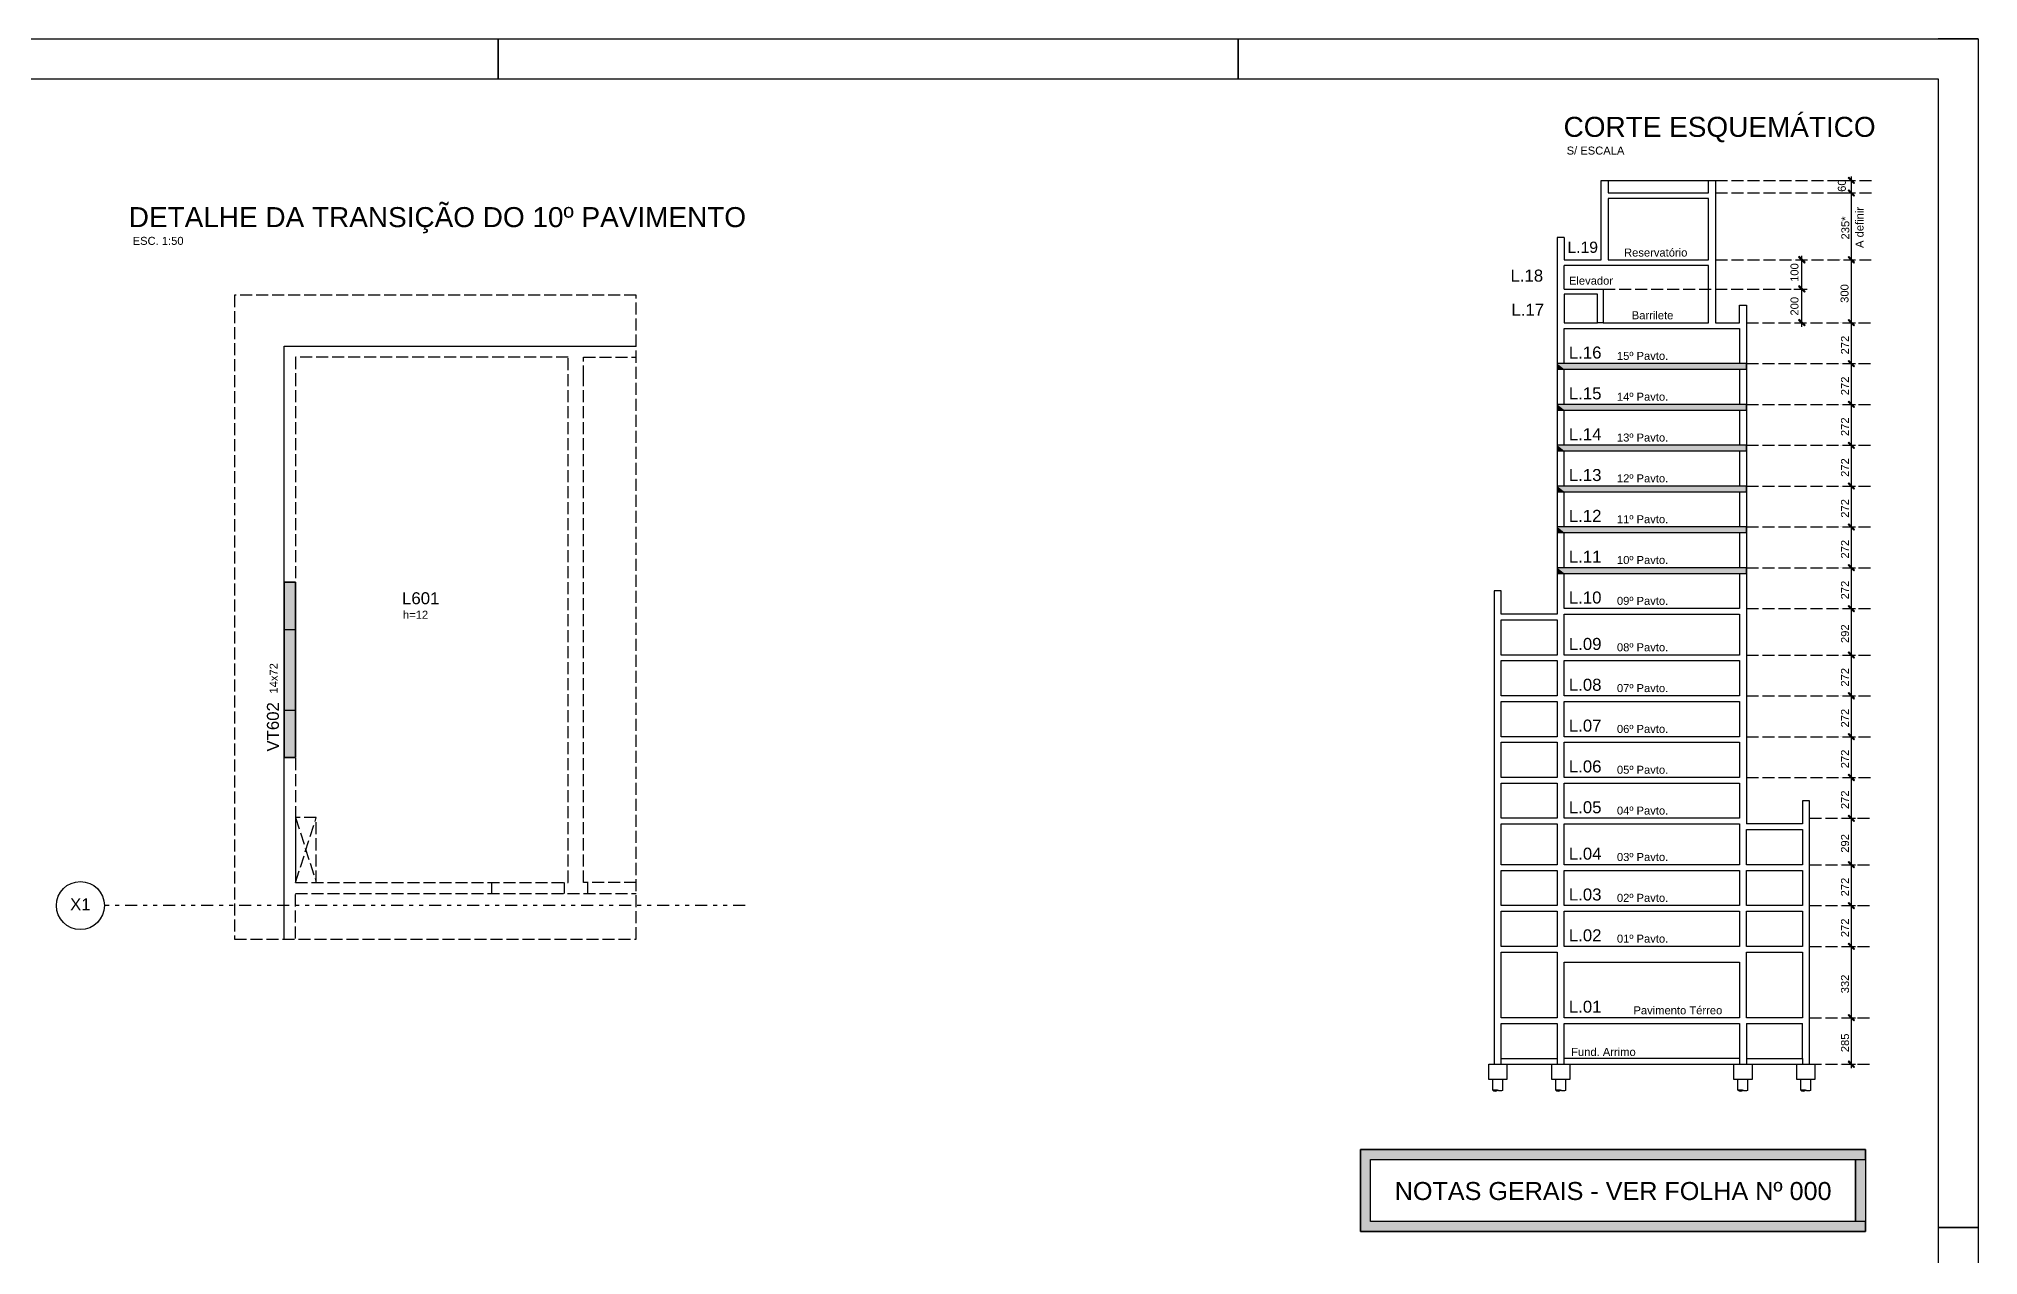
# Model space of a CAD drawing. Extents: x 0 to 95, y 0 to 59.4.
# Drawn here: x 46.52 to 95, y 29.01 to 59.4 of the extents above; entities that cross this region are included whole.
import ezdxf

# ---------------------------------------------------------------- set-up
doc = ezdxf.new("R2010")
doc.units = 0
doc.header["$MEASUREMENT"] = 0
doc.linetypes.add('ESTILO_TQS_0004', pattern=[1.09, 0.3, -0.15, 0.02, -0.15, 0.02, -0.15, 0.3])
doc.linetypes.add('ESTILO_TQS_0005', pattern=[0.4, 0.3, -0.1])
for name, color, linetype in [('1', 1, 'CONTINUOUS'), ('2', 2, 'CONTINUOUS'), ('3', 3, 'CONTINUOUS'), ('4', 4, 'CONTINUOUS'), ('41', 41, 'CONTINUOUS'), ('5', 5, 'CONTINUOUS'), ('7', 7, 'CONTINUOUS'), ('8', 8, 'CONTINUOUS')]:
    doc.layers.add(name, color=color, linetype=linetype)
doc.styles.add('TQS_ARIAL', font='arial.ttf')

msp = doc.modelspace()

# ---------------------------------------------------------------- linework, layer by layer
at = {"layer": '1', "linetype": 'Continuous'}
for p, q in [((85.754225, 55.861164), (88.254225, 55.861164)), ((91.55344, 55.861164), (91.930287, 55.861164)), ((91.830287, 55.450056), (91.830287, 55.961164)), ((91.443505, 55.550056), (91.930287, 55.550056)), ((91.786896, 55.550056), (91.930287, 55.550056)), ((91.830287, 53.777972), (91.830287, 55.650056)), ((90.477051, 53.877972), (90.69243, 53.877972)), ((90.59243, 53.046331), (90.59243, 53.977972)), ((91.6586, 53.877972), (91.930287, 53.877972)), ((91.661952, 53.877972), (91.930287, 53.877972)), ((91.830287, 52.204828), (91.830287, 53.977972)), ((90.391484, 53.146331), (90.69243, 53.146331)), ((90.420743, 53.146331), (90.69243, 53.146331)), ((90.59243, 52.204828), (90.59243, 53.246331)), ((91.830287, 51.184828), (91.830287, 52.404828)), ((90.420743, 52.304828), (90.69243, 52.304828)), ((91.6586, 52.304828), (91.930287, 52.304828)), ((91.6936, 52.304828), (91.930287, 52.304828)), ((91.6586, 51.284828), (91.930287, 51.284828)), ((91.6936, 51.284828), (91.930287, 51.284828)), ((91.830287, 50.164828), (91.830287, 51.384828)), ((91.6586, 50.264828), (91.930287, 50.264828)), ((91.6936, 50.264828), (91.930287, 50.264828)), ((91.830287, 49.144828), (91.830287, 50.364828)), ((91.6586, 49.244828), (91.930287, 49.244828)), ((91.6936, 49.244828), (91.930287, 49.244828)), ((91.830287, 48.124828), (91.830287, 49.344828)), ((91.6586, 48.224828), (91.930287, 48.224828)), ((91.6936, 48.224828), (91.930287, 48.224828)), ((91.830287, 47.104828), (91.830287, 48.324828)), ((91.6586, 47.204828), (91.930287, 47.204828)), ((91.6936, 47.204828), (91.930287, 47.204828)), ((91.830287, 46.084828), (91.830287, 47.304828)), ((91.6586, 46.184828), (91.930287, 46.184828)), ((91.6936, 46.184828), (91.930287, 46.184828)), ((91.830287, 45.064828), (91.830287, 46.284828)), ((91.6586, 45.164828), (91.930287, 45.164828)), ((91.6936, 45.164828), (91.930287, 45.164828)), ((91.830287, 43.904828), (91.830287, 45.264828)), ((91.6586, 44.004828), (91.930287, 44.004828)), ((91.6936, 44.004828), (91.930287, 44.004828)), ((91.830287, 42.884828), (91.830287, 44.104828)), ((91.6586, 42.984828), (91.930287, 42.984828)), ((91.6936, 42.984828), (91.930287, 42.984828)), ((91.830287, 41.864828), (91.830287, 43.084828)), ((91.6586, 41.964828), (91.930287, 41.964828)), ((91.6936, 41.964828), (91.930287, 41.964828)), ((91.830287, 40.844828), (91.830287, 42.064828)), ((91.6586, 40.944828), (91.930287, 40.944828)), ((91.6936, 40.944828), (91.930287, 40.944828)), ((91.830287, 39.824828), (91.830287, 41.044828)), ((91.6586, 39.924828), (91.930287, 39.924828)), ((91.6936, 39.924828), (91.930287, 39.924828)), ((91.830287, 38.664828), (91.830287, 40.024828)), ((91.830287, 37.644828), (91.830287, 38.864828)), ((91.6586, 38.764828), (91.930287, 38.764828)), ((91.6936, 38.764828), (91.930287, 38.764828)), ((91.830287, 36.624828), (91.830287, 37.844828)), ((91.6586, 37.744828), (91.930287, 37.744828)), ((91.6936, 37.744828), (91.930287, 37.744828)), ((91.757242, 36.724828), (91.930287, 36.724828)), ((91.757242, 36.724828), (91.930287, 36.724828)), ((91.830287, 34.841745), (91.830287, 36.824828)), ((91.757242, 34.941745), (91.930287, 34.941745)), ((91.757242, 34.941745), (91.930287, 34.941745)), ((91.830287, 33.681754), (91.830287, 35.041745)), ((91.6586, 33.781754), (91.930287, 33.781754))]:
    msp.add_line(p, q, dxfattribs=at)
at = {"layer": '1', "linetype": 'ESTILO_TQS_0005'}
for p, q in [((88.429225, 55.861164), (92.337975, 55.861164)), ((88.429225, 55.550056), (92.337975, 55.550056)), ((88.429225, 53.877972), (92.324877, 53.877972)), ((85.622117, 53.146331), (90.7711, 53.146331)), ((89.204225, 52.304828), (92.337975, 52.304828)), ((89.204225, 51.284828), (92.337975, 51.284828)), ((89.204225, 50.264828), (92.337975, 50.264828)), ((89.204225, 49.244828), (92.337975, 49.244828)), ((89.204225, 48.224828), (92.337975, 48.224828)), ((89.204225, 47.204828), (92.337975, 47.204828)), ((89.204225, 46.184828), (92.337975, 46.184828)), ((89.204225, 45.164828), (92.337975, 45.164828)), ((52.656897, 44.645202), (52.936897, 44.645202)), ((89.204225, 44.004828), (92.337975, 44.004828)), ((89.204225, 42.984828), (92.337975, 42.984828)), ((52.656897, 42.625202), (52.936897, 42.625202)), ((89.204225, 41.964828), (92.337975, 41.964828)), ((89.204225, 40.944828), (92.337975, 40.944828)), ((52.936897, 38.325202), (53.456897, 39.945202)), ((52.936897, 39.945202), (53.456897, 38.325202)), ((90.779225, 39.924828), (92.337975, 39.924828)), ((57.836897, 38.325202), (57.836897, 38.045202)), ((59.656897, 38.325202), (59.656897, 38.045202)), ((60.236897, 38.325202), (60.236897, 38.045202)), ((90.779225, 38.764828), (92.337975, 38.764828)), ((90.779225, 37.744828), (92.337975, 37.744828)), ((90.779225, 36.724828), (92.337975, 36.724828)), ((90.779225, 34.941745), (92.337975, 34.941745)), ((90.779225, 33.781754), (92.337975, 33.781754))]:
    msp.add_line(p, q, dxfattribs=at)
at = {"layer": '1', "linetype": 'Continuous'}
for points in [[(39.500016, 59.400071), (58.000016, 59.400071), (58.000016, 58.400071), (58.000016, 59.400071), (76.500016, 59.400071), (76.500016, 58.400071), (76.500016, 59.400071), (95.000016, 59.400071), (94.000016, 59.400071), (95.000016, 59.400071), (95.000016, 29.700071), (94.000016, 29.700071), (95.000016, 29.700071), (95.000016, 0.000071), (76.500016, 0.000071), (76.500016, 1.000071), (76.500016, 0.000071), (58.000016, 0.000071), (58.000016, 1.000071), (58.000016, 0.000071), (39.500016, 0.000071)], [(91.909847, 55.799281), (91.766942, 55.942186), (91.749264, 55.924509), (91.89217, 55.781603), (91.909847, 55.799281)], [(91.909847, 55.488173), (91.766942, 55.631078), (91.749264, 55.613401), (91.89217, 55.470495), (91.909847, 55.488173)], [(91.909847, 55.488173), (91.766942, 55.631078), (91.749264, 55.613401), (91.89217, 55.470495), (91.909847, 55.488173)], [(90.67199, 53.816089), (90.529085, 53.958994), (90.511407, 53.941317), (90.654312, 53.798411), (90.67199, 53.816089)], [(91.909847, 53.816089), (91.766942, 53.958994), (91.749264, 53.941317), (91.89217, 53.798411), (91.909847, 53.816089)], [(91.909847, 53.816089), (91.766942, 53.958994), (91.749264, 53.941317), (91.89217, 53.798411), (91.909847, 53.816089)], [(90.67199, 53.084448), (90.529085, 53.227354), (90.511407, 53.209676), (90.654312, 53.06677), (90.67199, 53.084448)], [(90.67199, 53.084448), (90.529085, 53.227354), (90.511407, 53.209676), (90.654312, 53.06677), (90.67199, 53.084448)], [(90.67199, 52.242945), (90.529085, 52.38585), (90.511407, 52.368172), (90.654312, 52.225267), (90.67199, 52.242945)], [(91.909847, 52.242945), (91.766942, 52.38585), (91.749264, 52.368172), (91.89217, 52.225267), (91.909847, 52.242945)], [(91.909847, 52.242945), (91.766942, 52.38585), (91.749264, 52.368172), (91.89217, 52.225267), (91.909847, 52.242945)], [(91.909847, 51.222945), (91.766942, 51.36585), (91.749264, 51.348172), (91.89217, 51.205267), (91.909847, 51.222945)], [(91.909847, 51.222945), (91.766942, 51.36585), (91.749264, 51.348172), (91.89217, 51.205267), (91.909847, 51.222945)], [(91.909847, 50.202945), (91.766942, 50.34585), (91.749264, 50.328172), (91.89217, 50.185267), (91.909847, 50.202945)], [(91.909847, 50.202945), (91.766942, 50.34585), (91.749264, 50.328172), (91.89217, 50.185267), (91.909847, 50.202945)], [(91.909847, 49.182945), (91.766942, 49.32585), (91.749264, 49.308172), (91.89217, 49.165267), (91.909847, 49.182945)], [(91.909847, 49.182945), (91.766942, 49.32585), (91.749264, 49.308172), (91.89217, 49.165267), (91.909847, 49.182945)], [(91.909847, 48.162945), (91.766942, 48.30585), (91.749264, 48.288172), (91.89217, 48.145267), (91.909847, 48.162945)], [(91.909847, 48.162945), (91.766942, 48.30585), (91.749264, 48.288172), (91.89217, 48.145267), (91.909847, 48.162945)], [(91.909847, 47.142945), (91.766942, 47.28585), (91.749264, 47.268172), (91.89217, 47.125267), (91.909847, 47.142945)], [(91.909847, 47.142945), (91.766942, 47.28585), (91.749264, 47.268172), (91.89217, 47.125267), (91.909847, 47.142945)], [(91.909847, 46.122945), (91.766942, 46.26585), (91.749264, 46.248172), (91.89217, 46.105267), (91.909847, 46.122945)], [(91.909847, 46.122945), (91.766942, 46.26585), (91.749264, 46.248172), (91.89217, 46.105267), (91.909847, 46.122945)], [(91.909847, 45.102945), (91.766942, 45.24585), (91.749264, 45.228172), (91.89217, 45.085267), (91.909847, 45.102945)], [(91.909847, 45.102945), (91.766942, 45.24585), (91.749264, 45.228172), (91.89217, 45.085267), (91.909847, 45.102945)], [(91.909847, 43.942945), (91.766942, 44.08585), (91.749264, 44.068172), (91.89217, 43.925267), (91.909847, 43.942945)], [(91.909847, 43.942945), (91.766942, 44.08585), (91.749264, 44.068172), (91.89217, 43.925267), (91.909847, 43.942945)], [(91.909847, 42.922945), (91.766942, 43.06585), (91.749264, 43.048172), (91.89217, 42.905267), (91.909847, 42.922945)], [(91.909847, 42.922945), (91.766942, 43.06585), (91.749264, 43.048172), (91.89217, 42.905267), (91.909847, 42.922945)], [(91.909847, 41.902945), (91.766942, 42.04585), (91.749264, 42.028172), (91.89217, 41.885267), (91.909847, 41.902945)], [(91.909847, 41.902945), (91.766942, 42.04585), (91.749264, 42.028172), (91.89217, 41.885267), (91.909847, 41.902945)], [(91.909847, 40.882945), (91.766942, 41.02585), (91.749264, 41.008172), (91.89217, 40.865267), (91.909847, 40.882945)], [(91.909847, 40.882945), (91.766942, 41.02585), (91.749264, 41.008172), (91.89217, 40.865267), (91.909847, 40.882945)], [(91.909847, 39.862945), (91.766942, 40.00585), (91.749264, 39.988172), (91.89217, 39.845267), (91.909847, 39.862945)], [(91.909847, 39.862945), (91.766942, 40.00585), (91.749264, 39.988172), (91.89217, 39.845267), (91.909847, 39.862945)], [(91.909847, 38.702945), (91.766942, 38.84585), (91.749264, 38.828172), (91.89217, 38.685267), (91.909847, 38.702945)], [(91.909847, 38.702945), (91.766942, 38.84585), (91.749264, 38.828172), (91.89217, 38.685267), (91.909847, 38.702945)], [(91.909847, 37.682945), (91.766942, 37.82585), (91.749264, 37.808172), (91.89217, 37.665267), (91.909847, 37.682945)], [(91.909847, 37.682945), (91.766942, 37.82585), (91.749264, 37.808172), (91.89217, 37.665267), (91.909847, 37.682945)], [(91.909847, 36.662945), (91.766942, 36.80585), (91.749264, 36.788173), (91.89217, 36.645267), (91.909847, 36.662945)], [(91.909847, 36.662945), (91.766942, 36.80585), (91.749264, 36.788173), (91.89217, 36.645267), (91.909847, 36.662945)], [(91.909847, 34.879862), (91.766942, 35.022768), (91.749264, 35.00509), (91.89217, 34.862185), (91.909847, 34.879862)], [(91.909847, 34.879862), (91.766942, 35.022768), (91.749264, 35.00509), (91.89217, 34.862185), (91.909847, 34.879862)], [(91.909847, 33.719871), (91.766942, 33.862776), (91.749264, 33.845099), (91.89217, 33.702193), (91.909847, 33.719871)], [(79.558491, 31.6519), (79.558491, 29.604374), (92.179472, 29.604374), (92.179472, 29.852514), (79.806573, 29.852514), (79.806573, 31.403819), (92.179472, 31.403819), (92.179472, 31.6519), (79.558491, 31.6519)], [(91.931391, 31.403819), (92.179472, 31.403819), (92.179472, 29.852514), (91.931391, 29.852514), (91.931391, 31.403819)]]:
    msp.add_lwpolyline(points, dxfattribs=at)
at = {"layer": '1', "linetype": 'ESTILO_TQS_0005'}
for points in [[(52.936897, 51.025202), (52.936897, 38.325202), (59.756897, 38.325202), (59.756897, 51.445202), (52.936897, 51.445202), (52.936897, 51.025202)], [(61.453919, 38.325202), (60.136897, 38.325202), (60.136897, 50.935202), (60.136897, 51.445202), (61.453919, 51.445202)], [(52.936897, 38.325202), (53.456897, 38.325202), (53.456897, 39.945202), (52.936897, 39.945202), (52.936897, 38.325202)], [(52.936897, 36.925202), (52.936897, 38.045202), (61.453919, 38.045202)]]:
    msp.add_lwpolyline(points, dxfattribs=at)
at = {"layer": '1', "linetype": 'Continuous'}
msp.add_circle((47.559852, 37.7452), 0.6, dxfattribs=at)
for points in [[(91.909847, 55.799281), (91.766942, 55.942186), (91.749264, 55.924509)], [(91.909847, 55.799281), (91.749264, 55.924509), (91.89217, 55.781603)], [(91.909847, 55.799281), (91.89217, 55.781603), (91.909847, 55.799281)], [(91.909847, 55.488173), (91.766942, 55.631078), (91.749264, 55.613401)], [(91.909847, 55.488173), (91.766942, 55.631078), (91.749264, 55.613401)], [(91.909847, 55.488173), (91.749264, 55.613401), (91.89217, 55.470495)], [(91.909847, 55.488173), (91.749264, 55.613401), (91.89217, 55.470495)], [(91.909847, 55.488173), (91.89217, 55.470495), (91.909847, 55.488173)], [(91.909847, 55.488173), (91.89217, 55.470495), (91.909847, 55.488173)], [(90.67199, 53.816089), (90.529085, 53.958994), (90.511407, 53.941317)], [(90.67199, 53.816089), (90.511407, 53.941317), (90.654312, 53.798411)], [(90.67199, 53.816089), (90.654312, 53.798411), (90.67199, 53.816089)], [(91.909847, 53.816089), (91.766942, 53.958994), (91.749264, 53.941317)], [(91.909847, 53.816089), (91.766942, 53.958994), (91.749264, 53.941317)], [(91.909847, 53.816089), (91.749264, 53.941317), (91.89217, 53.798411)], [(91.909847, 53.816089), (91.749264, 53.941317), (91.89217, 53.798411)], [(91.909847, 53.816089), (91.89217, 53.798411), (91.909847, 53.816089)], [(91.909847, 53.816089), (91.89217, 53.798411), (91.909847, 53.816089)], [(90.67199, 53.084448), (90.529085, 53.227354), (90.511407, 53.209676)], [(90.67199, 53.084448), (90.529085, 53.227354), (90.511407, 53.209676)], [(90.67199, 53.084448), (90.511407, 53.209676), (90.654312, 53.06677)], [(90.67199, 53.084448), (90.511407, 53.209676), (90.654312, 53.06677)], [(90.67199, 53.084448), (90.654312, 53.06677), (90.67199, 53.084448)], [(90.67199, 53.084448), (90.654312, 53.06677), (90.67199, 53.084448)], [(90.67199, 52.242945), (90.529085, 52.38585), (90.511407, 52.368172)], [(90.67199, 52.242945), (90.511407, 52.368172), (90.654312, 52.225267)], [(91.909847, 52.242945), (91.766942, 52.38585), (91.749264, 52.368172)], [(91.909847, 52.242945), (91.766942, 52.38585), (91.749264, 52.368172)], [(91.909847, 52.242945), (91.749264, 52.368172), (91.89217, 52.225267)], [(91.909847, 52.242945), (91.749264, 52.368172), (91.89217, 52.225267)], [(90.67199, 52.242945), (90.654312, 52.225267), (90.67199, 52.242945)], [(91.909847, 52.242945), (91.89217, 52.225267), (91.909847, 52.242945)], [(91.909847, 52.242945), (91.89217, 52.225267), (91.909847, 52.242945)], [(91.909847, 51.222945), (91.766942, 51.36585), (91.749264, 51.348172)], [(91.909847, 51.222945), (91.766942, 51.36585), (91.749264, 51.348172)], [(91.909847, 51.222945), (91.749264, 51.348172), (91.89217, 51.205267)], [(91.909847, 51.222945), (91.749264, 51.348172), (91.89217, 51.205267)], [(91.909847, 51.222945), (91.89217, 51.205267), (91.909847, 51.222945)], [(91.909847, 51.222945), (91.89217, 51.205267), (91.909847, 51.222945)], [(91.909847, 50.202945), (91.766942, 50.34585), (91.749264, 50.328172)], [(91.909847, 50.202945), (91.766942, 50.34585), (91.749264, 50.328172)], [(91.909847, 50.202945), (91.749264, 50.328172), (91.89217, 50.185267)], [(91.909847, 50.202945), (91.749264, 50.328172), (91.89217, 50.185267)], [(91.909847, 50.202945), (91.89217, 50.185267), (91.909847, 50.202945)], [(91.909847, 50.202945), (91.89217, 50.185267), (91.909847, 50.202945)], [(91.909847, 49.182945), (91.766942, 49.32585), (91.749264, 49.308172)], [(91.909847, 49.182945), (91.766942, 49.32585), (91.749264, 49.308172)], [(91.909847, 49.182945), (91.749264, 49.308172), (91.89217, 49.165267)], [(91.909847, 49.182945), (91.749264, 49.308172), (91.89217, 49.165267)], [(91.909847, 49.182945), (91.89217, 49.165267), (91.909847, 49.182945)], [(91.909847, 49.182945), (91.89217, 49.165267), (91.909847, 49.182945)], [(91.909847, 48.162945), (91.766942, 48.30585), (91.749264, 48.288172)], [(91.909847, 48.162945), (91.766942, 48.30585), (91.749264, 48.288172)], [(91.909847, 48.162945), (91.749264, 48.288172), (91.89217, 48.145267)], [(91.909847, 48.162945), (91.749264, 48.288172), (91.89217, 48.145267)], [(91.909847, 48.162945), (91.89217, 48.145267), (91.909847, 48.162945)], [(91.909847, 48.162945), (91.89217, 48.145267), (91.909847, 48.162945)], [(91.909847, 47.142945), (91.766942, 47.28585), (91.749264, 47.268172)], [(91.909847, 47.142945), (91.766942, 47.28585), (91.749264, 47.268172)], [(91.909847, 47.142945), (91.749264, 47.268172), (91.89217, 47.125267)], [(91.909847, 47.142945), (91.749264, 47.268172), (91.89217, 47.125267)], [(91.909847, 47.142945), (91.89217, 47.125267), (91.909847, 47.142945)], [(91.909847, 47.142945), (91.89217, 47.125267), (91.909847, 47.142945)], [(91.909847, 46.122945), (91.766942, 46.26585), (91.749264, 46.248172)], [(91.909847, 46.122945), (91.766942, 46.26585), (91.749264, 46.248172)], [(91.909847, 46.122945), (91.749264, 46.248172), (91.89217, 46.105267)], [(91.909847, 46.122945), (91.749264, 46.248172), (91.89217, 46.105267)], [(91.909847, 46.122945), (91.89217, 46.105267), (91.909847, 46.122945)], [(91.909847, 46.122945), (91.89217, 46.105267), (91.909847, 46.122945)], [(91.909847, 45.102945), (91.766942, 45.24585), (91.749264, 45.228172)], [(91.909847, 45.102945), (91.766942, 45.24585), (91.749264, 45.228172)], [(91.909847, 45.102945), (91.749264, 45.228172), (91.89217, 45.085267)], [(91.909847, 45.102945), (91.749264, 45.228172), (91.89217, 45.085267)], [(91.909847, 45.102945), (91.89217, 45.085267), (91.909847, 45.102945)], [(91.909847, 45.102945), (91.89217, 45.085267), (91.909847, 45.102945)], [(91.909847, 43.942945), (91.766942, 44.08585), (91.749264, 44.068172)], [(91.909847, 43.942945), (91.766942, 44.08585), (91.749264, 44.068172)], [(91.909847, 43.942945), (91.749264, 44.068172), (91.89217, 43.925267)], [(91.909847, 43.942945), (91.749264, 44.068172), (91.89217, 43.925267)], [(91.909847, 43.942945), (91.89217, 43.925267), (91.909847, 43.942945)], [(91.909847, 43.942945), (91.89217, 43.925267), (91.909847, 43.942945)], [(91.909847, 42.922945), (91.766942, 43.06585), (91.749264, 43.048172)], [(91.909847, 42.922945), (91.766942, 43.06585), (91.749264, 43.048172)], [(91.909847, 42.922945), (91.749264, 43.048172), (91.89217, 42.905267)], [(91.909847, 42.922945), (91.749264, 43.048172), (91.89217, 42.905267)], [(91.909847, 42.922945), (91.89217, 42.905267), (91.909847, 42.922945)], [(91.909847, 42.922945), (91.89217, 42.905267), (91.909847, 42.922945)], [(91.909847, 41.902945), (91.766942, 42.04585), (91.749264, 42.028172)], [(91.909847, 41.902945), (91.766942, 42.04585), (91.749264, 42.028172)], [(91.909847, 41.902945), (91.749264, 42.028172), (91.89217, 41.885267)], [(91.909847, 41.902945), (91.749264, 42.028172), (91.89217, 41.885267)], [(91.909847, 41.902945), (91.89217, 41.885267), (91.909847, 41.902945)], [(91.909847, 41.902945), (91.89217, 41.885267), (91.909847, 41.902945)], [(91.909847, 40.882945), (91.766942, 41.02585), (91.749264, 41.008172)], [(91.909847, 40.882945), (91.766942, 41.02585), (91.749264, 41.008172)], [(91.909847, 40.882945), (91.749264, 41.008172), (91.89217, 40.865267)], [(91.909847, 40.882945), (91.749264, 41.008172), (91.89217, 40.865267)], [(91.909847, 40.882945), (91.89217, 40.865267), (91.909847, 40.882945)], [(91.909847, 40.882945), (91.89217, 40.865267), (91.909847, 40.882945)], [(91.909847, 39.862945), (91.766942, 40.00585), (91.749264, 39.988172)], [(91.909847, 39.862945), (91.766942, 40.00585), (91.749264, 39.988172)], [(91.909847, 39.862945), (91.749264, 39.988172), (91.89217, 39.845267)], [(91.909847, 39.862945), (91.749264, 39.988172), (91.89217, 39.845267)], [(91.909847, 39.862945), (91.89217, 39.845267), (91.909847, 39.862945)], [(91.909847, 39.862945), (91.89217, 39.845267), (91.909847, 39.862945)], [(91.909847, 38.702945), (91.766942, 38.84585), (91.749264, 38.828172)], [(91.909847, 38.702945), (91.766942, 38.84585), (91.749264, 38.828172)], [(91.909847, 38.702945), (91.749264, 38.828172), (91.89217, 38.685267)], [(91.909847, 38.702945), (91.749264, 38.828172), (91.89217, 38.685267)], [(91.909847, 38.702945), (91.89217, 38.685267), (91.909847, 38.702945)], [(91.909847, 38.702945), (91.89217, 38.685267), (91.909847, 38.702945)], [(91.909847, 37.682945), (91.766942, 37.82585), (91.749264, 37.808172)], [(91.909847, 37.682945), (91.766942, 37.82585), (91.749264, 37.808172)], [(91.909847, 37.682945), (91.749264, 37.808172), (91.89217, 37.665267)], [(91.909847, 37.682945), (91.749264, 37.808172), (91.89217, 37.665267)], [(91.909847, 37.682945), (91.89217, 37.665267), (91.909847, 37.682945)], [(91.909847, 37.682945), (91.89217, 37.665267), (91.909847, 37.682945)], [(91.909847, 36.662945), (91.766942, 36.80585), (91.749264, 36.788173)], [(91.909847, 36.662945), (91.766942, 36.80585), (91.749264, 36.788173)], [(91.909847, 36.662945), (91.749264, 36.788173), (91.89217, 36.645267)], [(91.909847, 36.662945), (91.749264, 36.788173), (91.89217, 36.645267)], [(91.909847, 36.662945), (91.89217, 36.645267), (91.909847, 36.662945)], [(91.909847, 36.662945), (91.89217, 36.645267), (91.909847, 36.662945)], [(91.909847, 34.879862), (91.766942, 35.022768), (91.749264, 35.00509)], [(91.909847, 34.879862), (91.766942, 35.022768), (91.749264, 35.00509)], [(91.909847, 34.879862), (91.749264, 35.00509), (91.89217, 34.862185)], [(91.909847, 34.879862), (91.749264, 35.00509), (91.89217, 34.862185)], [(91.909847, 34.879862), (91.89217, 34.862185), (91.909847, 34.879862)], [(91.909847, 34.879862), (91.89217, 34.862185), (91.909847, 34.879862)], [(91.909847, 33.719871), (91.766942, 33.862776), (91.749264, 33.845099)], [(91.909847, 33.719871), (91.749264, 33.845099), (91.89217, 33.702193)], [(91.909847, 33.719871), (91.89217, 33.702193), (91.909847, 33.719871)], [(92.179472, 31.6519), (79.558491, 31.6519), (79.806573, 31.403819)], [(79.806573, 31.403819), (79.558491, 31.6519), (79.806573, 29.852514)], [(79.558491, 31.6519), (79.558491, 29.604374), (79.806573, 29.852514)], [(92.179472, 31.403819), (92.179472, 31.6519), (79.806573, 31.403819)], [(91.931391, 31.403819), (92.179472, 31.403819), (92.179472, 29.852514)], [(91.931391, 31.403819), (92.179472, 29.852514), (91.931391, 29.852514)], [(91.931391, 31.403819), (91.931391, 29.852514), (91.931391, 31.403819)], [(79.806573, 29.852514), (79.558491, 29.604374), (92.179472, 29.604374)], [(92.179472, 29.604374), (92.179472, 29.852514), (79.806573, 29.852514)]]:
    msp.add_solid(points, dxfattribs=at)
at = {"layer": '2', "linetype": 'Continuous'}
for p, q in [((91.45344, 55.861164), (91.45344, 55.861164)), ((91.343505, 55.550056), (91.343505, 55.550056)), ((91.686896, 55.550056), (91.686896, 55.550056)), ((90.377051, 53.877972), (90.377051, 53.877972)), ((91.5586, 53.877972), (91.5586, 53.877972)), ((91.561952, 53.877972), (91.561952, 53.877972)), ((90.291484, 53.146331), (90.291484, 53.146331)), ((90.320743, 53.146331), (90.320743, 53.146331)), ((90.320743, 52.304828), (90.320743, 52.304828)), ((91.5586, 52.304828), (91.5586, 52.304828)), ((91.5936, 52.304828), (91.5936, 52.304828)), ((91.5586, 51.284828), (91.5586, 51.284828)), ((91.5936, 51.284828), (91.5936, 51.284828)), ((91.5586, 50.264828), (91.5586, 50.264828)), ((91.5936, 50.264828), (91.5936, 50.264828)), ((91.5586, 49.244828), (91.5586, 49.244828)), ((91.5936, 49.244828), (91.5936, 49.244828)), ((91.5586, 48.224828), (91.5586, 48.224828)), ((91.5936, 48.224828), (91.5936, 48.224828)), ((91.5586, 47.204828), (91.5586, 47.204828)), ((91.5936, 47.204828), (91.5936, 47.204828)), ((91.5586, 46.184828), (91.5586, 46.184828)), ((91.5936, 46.184828), (91.5936, 46.184828)), ((91.5586, 45.164828), (91.5586, 45.164828)), ((91.5936, 45.164828), (91.5936, 45.164828)), ((91.5586, 44.004828), (91.5586, 44.004828)), ((91.5936, 44.004828), (91.5936, 44.004828)), ((91.5586, 42.984828), (91.5586, 42.984828)), ((91.5936, 42.984828), (91.5936, 42.984828)), ((91.5586, 41.964828), (91.5586, 41.964828)), ((91.5936, 41.964828), (91.5936, 41.964828)), ((91.5586, 40.944828), (91.5586, 40.944828)), ((91.5936, 40.944828), (91.5936, 40.944828)), ((91.5586, 39.924828), (91.5586, 39.924828)), ((91.5936, 39.924828), (91.5936, 39.924828)), ((91.5586, 38.764828), (91.5586, 38.764828)), ((91.5936, 38.764828), (91.5936, 38.764828)), ((91.5586, 37.744828), (91.5586, 37.744828)), ((91.5936, 37.744828), (91.5936, 37.744828)), ((91.657242, 36.724828), (91.657242, 36.724828)), ((91.657242, 36.724828), (91.657242, 36.724828)), ((91.657242, 34.941745), (91.657242, 34.941745)), ((91.657242, 34.941745), (91.657242, 34.941745)), ((91.5586, 33.781754), (91.5586, 33.781754))]:
    msp.add_line(p, q, dxfattribs=at)
at = {"layer": '2', "linetype": 'ESTILO_TQS_0004'}
msp.add_line((64.182015, 37.7452), (48.159852, 37.7452), dxfattribs=at)
at = {"layer": '2', "linetype": 'ESTILO_TQS_0005'}
msp.add_lwpolyline([(61.453919, 52.994808), (51.408894, 52.994808), (51.408894, 36.908799), (61.453919, 36.908799), (61.453919, 52.994808)], dxfattribs=at)
at = {"layer": '2', "linetype": 'Continuous'}
for points in [[(79.558491, 31.6519), (92.179472, 31.6519), (92.179472, 29.604374), (79.558491, 29.604374), (79.558491, 31.6519)], [(79.558491, 31.6519), (92.179472, 31.6519), (92.179472, 29.604374), (79.558491, 29.604374), (79.558491, 31.6519)], [(79.806573, 31.403819), (91.931391, 31.403819), (91.931391, 29.852456), (79.806573, 29.852456), (79.806573, 31.403819)]]:
    msp.add_lwpolyline(points, dxfattribs=at)
at = {"layer": '3', "linetype": 'Continuous'}
for p, q in [((84.654225, 53.146331), (84.654225, 53.737972)), ((84.654225, 34.801745), (89.029225, 34.801745)), ((84.654225, 33.781745), (84.654225, 34.801745)), ((89.029225, 34.801745), (89.029225, 33.921754)), ((89.204225, 34.801745), (89.204225, 33.921754)), ((89.204225, 34.801745), (90.604225, 34.801745)), ((90.604225, 33.921754), (90.604225, 34.801745)), ((83.079225, 33.921754), (84.479225, 33.921754)), ((83.220158, 33.781745), (84.338293, 33.781745)), ((89.029225, 33.921754), (84.654225, 33.921754)), ((84.795158, 33.781745), (89.029225, 33.781754)), ((89.029225, 33.921754), (89.029225, 33.781754)), ((89.204225, 33.921754), (90.604225, 33.921754)), ((89.204225, 33.921754), (89.204225, 33.781754)), ((89.34609, 33.781754), (90.463293, 33.781754)), ((90.604225, 33.921754), (90.604225, 33.781754)), ((82.864661, 33.130345), (82.864661, 33.399923)), ((83.11879, 33.130345), (83.11879, 33.399923)), ((84.439661, 33.130345), (84.439661, 33.399923)), ((84.69379, 33.130345), (84.69379, 33.399923)), ((88.990593, 33.130353), (88.990593, 33.399931)), ((89.244722, 33.130353), (89.244722, 33.399931)), ((90.564661, 33.130353), (90.564661, 33.399931)), ((90.81879, 33.130353), (90.81879, 33.399931))]:
    msp.add_line(p, q, dxfattribs=at)
for points in [[(84.654225, 54.437972), (84.654225, 53.877972), (85.579225, 53.877972), (85.579225, 55.861164), (85.754225, 55.861164), (85.754225, 55.550056), (88.254225, 55.550056), (88.254225, 55.861164), (88.429225, 55.861164), (88.429225, 52.304827), (89.029225, 52.304827), (89.029225, 52.744827), (89.204225, 52.744827), (89.204225, 39.784827)], [(85.754225, 55.410056), (85.754225, 53.877972), (88.254225, 53.877972), (88.254225, 55.410056), (85.754225, 55.410056)], [(84.654225, 54.437972), (84.479225, 54.437972), (84.479225, 45.024827)], [(85.622117, 52.304827), (88.254225, 52.304827), (88.254225, 53.737972), (84.654225, 53.737972)], [(84.654225, 53.146331), (85.622117, 53.146331), (85.622117, 52.304827), (85.482117, 52.304827), (85.482117, 53.0214), (84.654225, 53.0214), (84.654225, 52.304827), (85.482117, 52.304827)], [(84.654225, 52.164827), (89.029225, 52.164827), (89.029225, 51.284827), (84.654225, 51.284827), (84.654225, 52.164827)], [(52.656897, 36.908799), (52.656897, 51.725202), (61.453919, 51.725202)], [(84.654225, 51.144827), (89.029225, 51.144827), (89.029225, 50.264827), (84.654225, 50.264827), (84.654225, 51.144827)], [(84.654225, 50.124827), (89.029225, 50.124827), (89.029225, 49.244827), (84.654225, 49.244827), (84.654225, 50.124827)], [(84.654225, 49.104827), (89.029225, 49.104827), (89.029225, 48.224827), (84.654225, 48.224827), (84.654225, 49.104827)], [(84.654225, 48.084827), (89.029225, 48.084827), (89.029225, 47.204827), (84.654225, 47.204827), (84.654225, 48.084827)], [(84.654225, 47.064827), (89.029225, 47.064827), (89.029225, 46.184827), (84.654225, 46.184827), (84.654225, 47.064827)], [(84.479225, 45.024827), (83.079225, 45.024827), (83.079225, 45.604827), (82.904225, 45.604827), (82.904225, 33.781745)], [(84.654225, 46.044827), (89.029225, 46.044827), (89.029225, 45.164827), (84.654225, 45.164827), (84.654225, 46.044827)], [(83.079225, 44.884827), (84.479225, 44.884827), (84.479225, 44.004827), (83.079225, 44.004827), (83.079225, 44.884827)], [(84.654225, 45.024827), (89.029225, 45.024827), (89.029225, 44.004827), (84.654225, 44.004827), (84.654225, 45.024827)], [(83.079225, 43.864827), (84.479225, 43.864827), (84.479225, 42.984827), (83.079225, 42.984827), (83.079225, 43.864827)], [(84.654225, 43.864827), (89.029225, 43.864827), (89.029225, 42.984827), (84.654225, 42.984827), (84.654225, 43.864827)], [(83.079225, 42.844827), (84.479225, 42.844827), (84.479225, 41.964827), (83.079225, 41.964827), (83.079225, 42.844827)], [(84.654225, 42.844827), (89.029225, 42.844827), (89.029225, 41.964827), (84.654225, 41.964827), (84.654225, 42.844827)], [(83.079225, 41.824827), (84.479225, 41.824827), (84.479225, 40.944827), (83.079225, 40.944827), (83.079225, 41.824827)], [(84.654225, 41.824827), (89.029225, 41.824827), (89.029225, 40.944827), (84.654225, 40.944827), (84.654225, 41.824827)], [(83.079225, 40.804827), (84.479225, 40.804827), (84.479225, 39.924827), (83.079225, 39.924827), (83.079225, 40.804827)], [(84.654225, 40.804827), (89.029225, 40.804827), (89.029225, 39.924827), (84.654225, 39.924827), (84.654225, 40.804827)], [(90.779225, 33.781754), (90.779225, 40.364827), (90.604225, 40.364827), (90.604225, 39.784827), (89.204225, 39.784827)], [(83.079225, 39.784827), (84.479225, 39.784827), (84.479225, 38.764827), (83.079225, 38.764827), (83.079225, 39.784827)], [(84.654225, 39.784827), (89.029225, 39.784827), (89.029225, 38.764827), (84.654225, 38.764827), (84.654225, 39.784827)], [(89.204225, 39.644827), (90.604225, 39.644827), (90.604225, 38.764827), (89.204225, 38.764827), (89.204225, 39.644827)], [(83.079225, 38.624827), (84.479225, 38.624827), (84.479225, 37.744827), (83.079225, 37.744827), (83.079225, 38.624827)], [(84.654225, 38.624827), (89.029225, 38.624827), (89.029225, 37.744827), (84.654225, 37.744827), (84.654225, 38.624827)], [(89.204225, 38.624827), (90.604225, 38.624827), (90.604225, 37.744827), (89.204225, 37.744827), (89.204225, 38.624827)], [(83.079225, 37.604827), (84.479225, 37.604827), (84.479225, 36.724827), (83.079225, 36.724827), (83.079225, 37.604827)], [(84.654225, 37.604827), (89.029225, 37.604827), (89.029225, 36.724827), (84.654225, 36.724827), (84.654225, 37.604827)], [(89.204225, 37.604827), (90.604225, 37.604827), (90.604225, 36.724827), (89.204225, 36.724827), (89.204225, 37.604827)], [(83.079225, 36.584827), (84.479225, 36.584827), (84.479225, 34.941745), (83.079225, 34.941745), (83.079225, 36.584827)], [(89.204225, 36.584827), (90.604225, 36.584827), (90.604225, 34.941745), (89.204225, 34.941745), (89.204225, 36.584827)], [(84.654225, 36.335286), (89.029225, 36.335286), (89.029225, 34.941745), (84.654225, 34.941745), (84.654225, 36.335286)], [(83.079225, 33.781745), (83.079225, 34.801745), (84.479225, 34.801745), (84.479225, 33.781745)], [(82.763293, 33.781745), (83.220158, 33.781745), (83.220158, 33.399923), (82.763293, 33.399923), (82.763293, 33.781745)], [(84.338293, 33.781745), (84.795158, 33.781745), (84.795158, 33.399923), (84.338293, 33.399923), (84.338293, 33.781745)], [(88.889225, 33.781754), (89.34609, 33.781754), (89.34609, 33.399931), (88.889225, 33.399931), (88.889225, 33.781754)], [(90.463293, 33.781754), (90.920158, 33.781754), (90.920158, 33.399931), (90.463293, 33.399931), (90.463293, 33.781754)], [(82.864661, 33.130345), (82.8746, 33.135007), (82.884318, 33.138678), (82.897866, 33.142463), (82.920477, 33.14562), (82.945351, 33.144765), (82.967063, 33.14025), (82.977599, 33.136691), (82.991725, 33.130345)], [(83.11879, 33.130345), (83.10885, 33.125683), (83.099132, 33.122014), (83.085584, 33.118227), (83.062974, 33.11507), (83.0381, 33.115925), (83.016388, 33.120441), (83.005851, 33.124), (82.991725, 33.130345)], [(84.439661, 33.130345), (84.4496, 33.135007), (84.459318, 33.138678), (84.472866, 33.142463), (84.495477, 33.14562), (84.520351, 33.144765), (84.542063, 33.14025), (84.552599, 33.136691), (84.566725, 33.130345)], [(84.69379, 33.130345), (84.68385, 33.125683), (84.674132, 33.122014), (84.660584, 33.118227), (84.637974, 33.11507), (84.6131, 33.115925), (84.591388, 33.120441), (84.580851, 33.124), (84.566725, 33.130345)], [(88.990593, 33.130353), (89.000533, 33.135016), (89.010251, 33.138686), (89.023798, 33.142472), (89.046409, 33.145629), (89.071283, 33.144774), (89.092995, 33.140259), (89.103532, 33.1367), (89.117658, 33.130353)], [(89.244722, 33.130353), (89.234783, 33.125692), (89.225065, 33.122022), (89.211517, 33.118236), (89.188906, 33.115079), (89.164032, 33.115933), (89.14232, 33.120449), (89.131784, 33.124009), (89.117658, 33.130353)], [(90.564661, 33.130353), (90.5746, 33.135016), (90.584318, 33.138686), (90.597866, 33.142472), (90.620477, 33.145629), (90.645351, 33.144774), (90.667063, 33.140259), (90.677599, 33.1367), (90.691725, 33.130353)], [(90.81879, 33.130353), (90.80885, 33.125692), (90.799132, 33.122022), (90.785584, 33.118236), (90.762974, 33.115079), (90.7381, 33.115933), (90.716388, 33.120449), (90.705851, 33.124009), (90.691725, 33.130353)]]:
    msp.add_lwpolyline(points, dxfattribs=at)
for centre in [(82.928193, 33.206413), (84.503193, 33.206413), (89.054125, 33.206422), (90.628193, 33.206422)]:
    msp.add_arc(centre, 0.09911, 230.131189, 309.868811, dxfattribs=at)
at = {"layer": '4', "linetype": 'Continuous'}
msp.add_lwpolyline([(52.656897, 44.645202), (52.656897, 45.825202), (52.936897, 45.825202), (52.936897, 41.445202), (52.656897, 41.445202), (52.656897, 44.645202)], dxfattribs=at)
at = {"layer": '41', "linetype": 'Continuous'}
msp.add_lwpolyline([(52.936897, 45.825202), (52.656897, 45.825202), (52.656897, 41.445202), (52.936897, 41.445202), (52.936897, 45.825202)], dxfattribs=at)
for points in [[(52.936897, 45.825202), (52.656897, 45.825202), (52.656897, 41.445202)], [(52.936897, 45.825202), (52.656897, 41.445202), (52.936897, 41.445202)], [(52.936897, 45.825202), (52.936897, 41.445202), (52.936897, 45.825202)]]:
    msp.add_solid(points, dxfattribs=at)
at = {"layer": '7', "linetype": 'Continuous'}
msp.add_lwpolyline([(2.500016, 58.400071), (94.000016, 58.400071), (94.000016, 1.000071), (2.500016, 1.000071), (2.500016, 58.400071)], dxfattribs=at)
at = {"layer": '8', "linetype": 'Continuous'}
for points in [[(84.654225, 51.144827), (89.204225, 51.144827), (89.204225, 51.284827), (84.479225, 51.284827), (84.479225, 51.144827), (84.654225, 51.144827)], [(84.654225, 50.124827), (89.204225, 50.124827), (89.204225, 50.264827), (84.479225, 50.264827), (84.479225, 50.124827), (84.654225, 50.124827)], [(84.654225, 49.104827), (89.204225, 49.104827), (89.204225, 49.244827), (84.479225, 49.244827), (84.479225, 49.104827), (84.654225, 49.104827)], [(84.654225, 48.084827), (89.204225, 48.084827), (89.204225, 48.224827), (84.479225, 48.224827), (84.479225, 48.084827), (84.654225, 48.084827)], [(84.654225, 47.064827), (89.204225, 47.064827), (89.204225, 47.204827), (84.479225, 47.204827), (84.479225, 47.064827), (84.654225, 47.064827)], [(84.654225, 46.044827), (89.204225, 46.044827), (89.204225, 46.184828), (84.479225, 46.184828), (84.479225, 46.044828), (84.654225, 46.044827)]]:
    msp.add_lwpolyline(points, dxfattribs=at)
for points in [[(84.654225, 51.144827), (89.204225, 51.284827), (84.479225, 51.284827)], [(84.654225, 51.144827), (84.479225, 51.284827), (84.479225, 51.144827)], [(84.654225, 51.144827), (84.479225, 51.144827), (84.654225, 51.144827)], [(84.654225, 51.144827), (89.204225, 51.144827), (89.204225, 51.284827)], [(84.654225, 50.124827), (89.204225, 50.264827), (84.479225, 50.264827)], [(84.654225, 50.124827), (84.479225, 50.264827), (84.479225, 50.124827)], [(84.654225, 50.124827), (84.479225, 50.124827), (84.654225, 50.124827)], [(84.654225, 50.124827), (89.204225, 50.124827), (89.204225, 50.264827)], [(84.654225, 49.104827), (89.204225, 49.244827), (84.479225, 49.244827)], [(84.654225, 49.104827), (84.479225, 49.244827), (84.479225, 49.104827)], [(84.654225, 49.104827), (84.479225, 49.104827), (84.654225, 49.104827)], [(84.654225, 49.104827), (89.204225, 49.104827), (89.204225, 49.244827)], [(84.654225, 48.084827), (89.204225, 48.224827), (84.479225, 48.224827)], [(84.654225, 48.084827), (84.479225, 48.224827), (84.479225, 48.084827)], [(84.654225, 48.084827), (84.479225, 48.084827), (84.654225, 48.084827)], [(84.654225, 48.084827), (89.204225, 48.084827), (89.204225, 48.224827)], [(84.654225, 47.064827), (89.204225, 47.204827), (84.479225, 47.204827)], [(84.654225, 47.064827), (84.479225, 47.204827), (84.479225, 47.064827)], [(84.654225, 47.064827), (84.479225, 47.064827), (84.654225, 47.064827)], [(84.654225, 47.064827), (89.204225, 47.064827), (89.204225, 47.204827)], [(84.654225, 46.044827), (89.204225, 46.184828), (84.479225, 46.184828)], [(84.654225, 46.044827), (84.479225, 46.184828), (84.479225, 46.044828)], [(84.654225, 46.044827), (89.204225, 46.044827), (89.204225, 46.184828)], [(84.654225, 46.044827), (84.479225, 46.044828), (84.654225, 46.044827)]]:
    msp.add_solid(points, dxfattribs=at)

# ---------------------------------------------------------------- texts
at = {"layer": '2', "linetype": 'Continuous', "style": 'TQS_ARIAL'}
for s, height, p in [('S/ ESCALA', 0.2, (84.711643, 56.507886)), ('ESC. 1:50', 0.2, (48.866477, 54.252256)), ('Reservatório', 0.2, (86.146874, 53.960267)), ('Elevador', 0.2, (84.769543, 53.257677)), ('Barrilete', 0.2, (86.33962, 52.39263)), ('15º Pavto.', 0.2, (85.969503, 51.378489)), ('14º Pavto.', 0.2, (85.969503, 50.358489)), ('13º Pavto.', 0.2, (85.969503, 49.338489)), ('12º Pavto.', 0.2, (85.969503, 48.318489)), ('11º Pavto.', 0.2, (85.969503, 47.298489)), ('10º Pavto.', 0.2, (85.969503, 46.278489)), ('h=12', 0.2, (55.624226, 44.910895)), ('09º Pavto.', 0.2, (85.969503, 45.258489)), ('08º Pavto.', 0.2, (85.969503, 44.098489)), ('07º Pavto.', 0.2, (85.969503, 43.078489)), ('06º Pavto.', 0.2, (85.969503, 42.058489)), ('05º Pavto.', 0.2, (85.969503, 41.038489)), ('04º Pavto.', 0.2, (85.969503, 40.018489)), ('03º Pavto.', 0.2, (85.969503, 38.858489)), ('02º Pavto.', 0.2, (85.969503, 37.838489)), ('01º Pavto.', 0.2, (85.969503, 36.818489)), ('Pavimento Térreo', 0.2, (86.382269, 35.028653)), ('Fund. Arrimo', 0.2, (84.824459, 33.988418)), ('NOTAS GERAIS - VER FOLHA Nº 000', 0.45, (80.415528, 30.388855))]:
    msp.add_text(s, height=height, dxfattribs=at).set_placement(p)
for s, p in [('60', (91.691283, 55.576557)), ('235*', (91.777773, 54.386233)), ('A definir', (92.133306, 54.174734)), ('100', (90.507312, 53.326983)), ('200', (90.507312, 52.485479)), ('300', (91.758983, 52.804067)), ('272', (91.770287, 51.514828)), ('272', (91.770287, 50.494828)), ('272', (91.770287, 49.474828)), ('272', (91.770287, 48.454828)), ('272', (91.770287, 47.434828)), ('272', (91.770287, 46.414828)), ('272', (91.770287, 45.394828)), ('292', (91.770287, 44.304828)), ('14x72', (52.491351, 43.041236)), ('272', (91.770287, 43.214828)), ('272', (91.770287, 42.194828)), ('272', (91.770287, 41.174828)), ('272', (91.770287, 40.154828)), ('292', (91.770287, 39.064828)), ('272', (91.770287, 37.974828)), ('272', (91.770287, 36.954828)), ('332', (91.770287, 35.553286)), ('285', (91.770287, 34.081749))]:
    msp.add_text(s, height=0.2, rotation=90, dxfattribs=at).set_placement(p)
at = {"layer": '4', "linetype": 'Continuous', "style": 'TQS_ARIAL'}
for s, height, p in [('L.19', 0.28, (84.734291, 54.052432)), ('L.18', 0.3, (83.30917, 53.334585)), ('L.17', 0.3, (83.331646, 52.480717)), ('L.16', 0.3, (84.76765, 51.41188)), ('L.15', 0.3, (84.76765, 50.39188)), ('L.14', 0.3, (84.76765, 49.37188)), ('L.13', 0.3, (84.76765, 48.35188)), ('L.12', 0.3, (84.76765, 47.33188)), ('L.11', 0.3, (84.76765, 46.31188)), ('L601', 0.3, (55.601393, 45.273047)), ('L.10', 0.3, (84.76765, 45.29188)), ('L.09', 0.3, (84.76765, 44.13188)), ('L.08', 0.3, (84.76765, 43.11188)), ('L.07', 0.3, (84.76765, 42.09188)), ('L.06', 0.3, (84.76765, 41.07188)), ('L.05', 0.3, (84.76765, 40.05188)), ('L.04', 0.3, (84.76765, 38.89188)), ('X1', 0.3, (47.303131, 37.626224)), ('L.03', 0.3, (84.76765, 37.87188)), ('L.02', 0.3, (84.76765, 36.85188)), ('L.01', 0.3, (84.76765, 35.068798))]:
    msp.add_text(s, height=height, dxfattribs=at).set_placement(p)
msp.add_text('VT602', height=0.3, rotation=90, dxfattribs=at).set_placement((52.522675, 41.593024))
at = {"layer": '5', "linetype": 'Continuous', "style": 'TQS_ARIAL'}
for s, p in [('CORTE ESQUEMÁTICO', (84.635963, 56.95028)), ('DETALHE DA TRANSIÇÃO DO 10º PAVIMENTO', (48.770458, 54.695351))]:
    msp.add_text(s, height=0.5, dxfattribs=at).set_placement(p)

doc.saveas('drawing.dxf')
